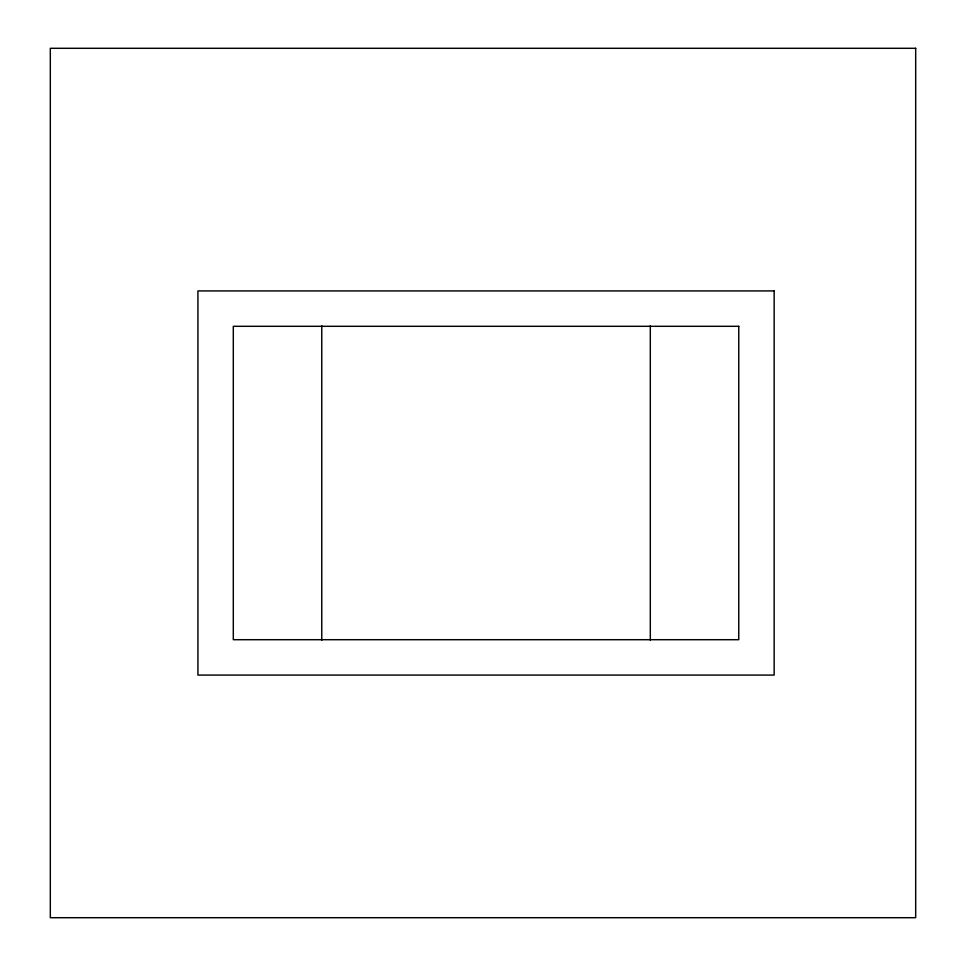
<?xml version="1.0" encoding="UTF-8"?>
<svg xmlns="http://www.w3.org/2000/svg" width="966" height="966" viewBox="0 0 966 966"><rect width="100%" height="100%" fill="white"/><g stroke="black" fill="none" stroke-linecap="round" stroke-linejoin="round"><path stroke-width="1.45" d="M650.311 325.651L650.311 640.253M321.763 325.651L321.763 640.253M915.683 48.3L50.317 48.3L50.317 917.7L915.683 917.7L915.683 48.3M774.152 290.923L197.921 290.923L197.921 675.077L774.152 675.077L774.152 290.923M738.761 326.303L233.301 326.303L233.301 639.697L738.761 639.697L738.761 326.303"/></g></svg>
